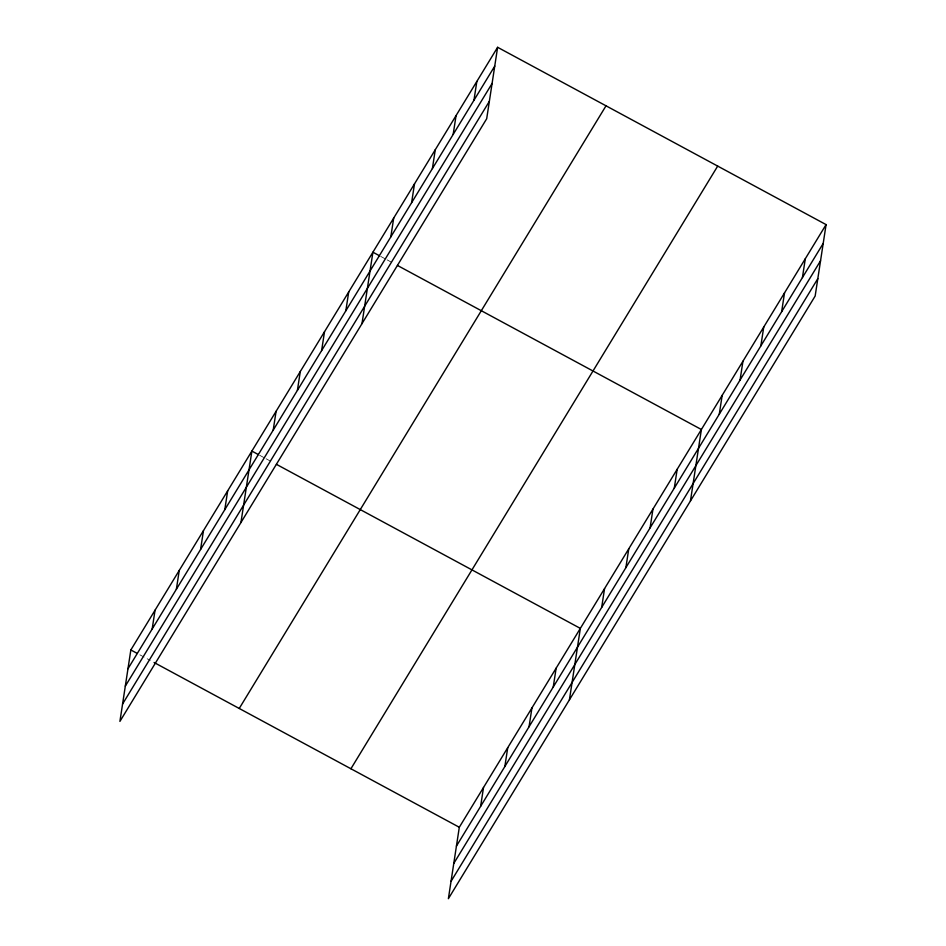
<?xml version="1.0" encoding="UTF-8"?>
<svg xmlns="http://www.w3.org/2000/svg" width="946" height="946" viewBox="0 0 946 946"><rect width="100%" height="100%" fill="white"/><g stroke="black" fill="none" stroke-linecap="round" stroke-linejoin="round"><path stroke-width="0.71" stroke-dasharray="4.73 3.55" d="M380.659 256.39L385.826 259.169M387.115 259.866L392.271 262.657M259.618 455.263L264.785 458.053M266.074 458.751L271.23 461.53M139.878 654.833L150.201 660.414"/><path stroke-width="1.42" d="M497.62 47.3L130.844 649.961L119.917 721.396L486.693 118.735L497.62 47.3L826.083 224.604L815.156 296.039L448.38 898.7L459.307 827.265L826.083 224.604M152.176 628.995L155.049 610.182M176.382 589.228L179.255 570.414M200.587 549.449L203.461 530.635M224.793 509.669L227.667 490.856M240.946 522.511L251.884 451.088L258.329 454.565M273.205 430.123L276.09 411.309M297.411 390.343L300.296 371.53M321.628 350.564L324.502 331.762M345.834 310.796L348.707 291.983M361.987 323.638L372.913 252.204L379.37 255.692M390.816 236.867L393.702 218.053M411.605 202.716L414.49 183.902M432.393 168.565L435.266 149.752M453.169 134.415L456.055 115.601M473.958 100.264L476.831 81.451M480.639 806.299L483.512 787.486M504.845 766.532L507.73 747.718M529.051 726.753L531.936 707.939M553.256 686.973L556.142 668.16M569.421 699.827L580.347 628.392L276.398 464.32M601.68 607.427L604.553 588.613M625.885 567.647L628.759 548.834M650.091 527.868L652.965 509.066M674.297 488.101L677.17 469.287M690.45 500.942L701.388 429.508L397.438 265.436M719.291 414.171L722.165 395.357M740.068 380.02L742.953 361.206M760.856 345.869L763.741 327.056M781.644 311.719L784.518 292.905M802.421 277.568L805.306 258.755M127.97 668.775L494.746 66.114M125.31 686.134L492.086 83.473M122.566 704.025L489.342 101.364M239.232 708.471L606.019 105.81M350.919 768.755L717.695 166.094M456.433 846.079L823.209 243.418M453.773 863.45L820.549 260.777M451.041 881.341L817.817 278.668M130.844 649.961L137.3 653.45M154.068 662.496L459.307 827.265"/></g></svg>
